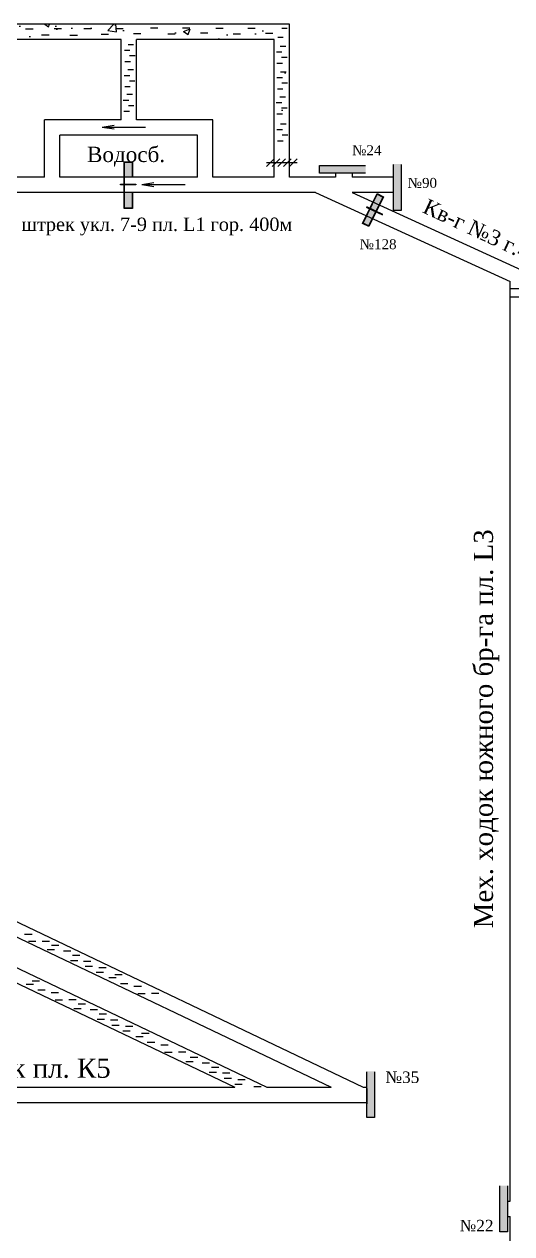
# Model space of a CAD drawing. Header units: millimetres. Extents: x -1382 to 289, y -482 to 459.
# Drawn here: x -187.9 to -60.4, y -255.2 to 60.9 of the extents above; entities that cross this region are included whole.
import ezdxf

# ---------------------------------------------------------------- set-up
doc = ezdxf.new("R2010")
doc.units = ezdxf.units.MM
for name, color, linetype in [('Двери', 7, 'Continuous'), ('Номера перемычек', 7, 'Continuous'), ('Перемычки', 7, 'Continuous'), ('Пожарные арки', 7, 'Continuous'), ('Струя', 7, 'Continuous')]:
    doc.layers.add(name, color=color, linetype=linetype)
doc.styles.get("Standard").update_dxf_attribs({"font": 'TIMES.TTF', "height": 10})

msp = doc.modelspace()

# ---------------------------------------------------------------- hatches: boundary and pattern name
h = msp.add_hatch()
h.set_pattern_fill('AR-CONC', scale=0.1, style=0)
h.paths.add_polyline_path([(-202.56, 56.89), (-202.56, 60.89), (-316.53, 60.89), (-316.53, 57.39), (-316.03, 56.89)])
h.paths.add_polyline_path([(-162.56, 56.89), (-158.56, 56.89), (-122.56, 56.89), (-122.56, 24.73), (-119.06, 24.73), (-118.56, 25.23), (-118.56, 60.89), (-198.56, 60.89), (-198.56, 56.89)])
h = msp.add_hatch(color=256)
h.paths.add_polyline_path([(-158.74, 19.08), (-161.66, 19.08), (-161.66, 18.91), (-158.74, 18.91)])
h.paths.add_polyline_path([(-161.76, 19.08), (-162.7, 19.08), (-162.7, 18.91), (-161.76, 18.91)])
h = msp.add_hatch(color=256)
h.paths.add_polyline_path([(-93.95, 15.79), (-95.63, 16.62), (-99.46, 8.84), (-97.77, 8.02)])
h.paths.add_polyline_path([(-94.12, 15.74), (-95.57, 16.45), (-99.29, 8.9), (-97.83, 8.18)], flags=16)
for points in [[(-98.41, 13.23), (-98.47, 13.09), (-96.36, 12.11), (-96.3, 12.24)], [(-94.23, 11.12), (-94.17, 11.25), (-96.21, 12.2), (-96.27, 12.07)]]:
    msp.add_hatch(color=256).paths.add_polyline_path(points)
at = {"layer": 'Двери'}
h = msp.add_hatch(color=256, dxfattribs=at)
h.paths.add_polyline_path([(-159.56, 20.86), (-159.56, 24.96), (-161.76, 24.96), (-161.76, 20.86), (-161.66, 20.86), (-161.66, 24.86), (-159.66, 24.86), (-159.66, 20.86)])
h.paths.add_polyline_path([(-161.66, 16.86), (-161.66, 20.86), (-161.76, 20.86), (-161.76, 16.86)])
h.paths.add_polyline_path([(-159.56, 12.76), (-159.56, 16.86), (-159.66, 16.86), (-159.66, 12.86), (-161.66, 12.86), (-161.66, 16.86), (-161.76, 16.86), (-161.76, 12.76)])
h = msp.add_hatch(color=3, dxfattribs=at)
h.paths.add_polyline_path([(-159.66, 24.86), (-161.66, 24.86), (-161.66, 20.86), (-159.66, 20.86)])
h.paths.add_polyline_path([(-161.66, 12.86), (-159.66, 12.86), (-159.66, 16.86), (-161.66, 16.86)])
at = {"layer": 'Перемычки'}
h = msp.add_hatch(color=256, dxfattribs=at)
h.paths.add_polyline_path([(-110.77, 21.85), (-106.67, 21.85), (-106.67, 21.95), (-110.67, 21.95), (-110.67, 23.95), (-106.67, 23.95), (-106.67, 24.05), (-110.77, 24.05)])
h.paths.add_polyline_path([(-106.67, 21.95), (-106.67, 21.85), (-98.57, 21.84), (-98.57, 24.04), (-106.67, 24.05), (-106.67, 23.95), (-98.67, 23.94), (-98.67, 21.94)])
h = msp.add_hatch(color=3, dxfattribs=at)
h.paths.add_polyline_path([(-110.67, 23.95), (-110.67, 21.95), (-106.67, 21.95), (-106.67, 23.95)])
h.paths.add_polyline_path([(-102.67, 21.94), (-102.67, 23.94), (-106.67, 23.95), (-106.67, 21.95)])
h.paths.add_polyline_path([(-102.67, 21.94), (-98.67, 21.94), (-98.67, 23.94), (-102.67, 23.94)])
h = msp.add_hatch(color=256, dxfattribs=at)
h.paths.add_polyline_path([(-89.26, 12.14), (-89.26, 16.24), (-89.36, 16.24), (-89.36, 12.24), (-91.36, 12.24), (-91.36, 16.24), (-91.46, 16.24), (-91.46, 12.14)])
h.paths.add_polyline_path([(-89.36, 16.24), (-89.26, 16.24), (-89.26, 24.34), (-91.46, 24.34), (-91.46, 16.24), (-91.36, 16.24), (-91.36, 24.24), (-89.36, 24.24)])
h = msp.add_hatch(color=3, dxfattribs=at)
h.paths.add_polyline_path([(-91.36, 12.24), (-89.36, 12.24), (-89.36, 16.24), (-91.36, 16.24)])
h.paths.add_polyline_path([(-89.36, 20.24), (-91.36, 20.24), (-91.36, 16.24), (-89.36, 16.24)])
h.paths.add_polyline_path([(-89.36, 20.24), (-89.36, 24.24), (-91.36, 24.24), (-91.36, 20.24)])
msp.add_hatch(color=3, dxfattribs=at).paths.add_polyline_path([(-99.29, 8.9), (-97.83, 8.18), (-94.12, 15.74), (-95.57, 16.45)])
h = msp.add_hatch(color=256, dxfattribs=at)
h.paths.add_polyline_path([(-96.19, -224.9), (-96.19, -220.8), (-96.29, -220.8), (-96.29, -224.8), (-98.29, -224.8), (-98.29, -220.8), (-98.39, -220.8), (-98.39, -224.9)])
h.paths.add_polyline_path([(-96.29, -220.8), (-96.19, -220.8), (-96.19, -212.7), (-98.39, -212.7), (-98.39, -220.8), (-98.29, -220.8), (-98.29, -212.8), (-96.29, -212.8)])
h = msp.add_hatch(color=3, dxfattribs=at)
h.paths.add_polyline_path([(-98.29, -224.8), (-96.29, -224.8), (-96.29, -220.8), (-98.29, -220.8)])
h.paths.add_polyline_path([(-96.29, -216.8), (-98.29, -216.8), (-98.29, -220.8), (-96.29, -220.8)])
h.paths.add_polyline_path([(-96.29, -216.8), (-96.29, -212.8), (-98.29, -212.8), (-98.29, -216.8)])
h = msp.add_hatch(color=256, dxfattribs=at)
h.paths.add_polyline_path([(-61.41, -254.74), (-61.41, -250.64), (-61.51, -250.64), (-61.51, -254.64), (-63.51, -254.64), (-63.51, -250.64), (-63.61, -250.64), (-63.61, -254.74)])
h.paths.add_polyline_path([(-61.51, -250.64), (-61.41, -250.64), (-61.41, -242.54), (-63.61, -242.54), (-63.61, -250.64), (-63.51, -250.64), (-63.51, -242.64), (-61.51, -242.64)])
h = msp.add_hatch(color=3, dxfattribs=at)
h.paths.add_polyline_path([(-63.51, -254.64), (-61.51, -254.64), (-61.51, -250.64), (-63.51, -250.64)])
h.paths.add_polyline_path([(-61.51, -246.64), (-63.51, -246.64), (-63.51, -250.64), (-61.51, -250.64)])
h.paths.add_polyline_path([(-61.51, -246.64), (-61.51, -242.64), (-63.51, -242.64), (-63.51, -246.64)])

# ---------------------------------------------------------------- linework, layer by layer
for p, q in [((-118.56, 60.89), (-198.56, 60.89)), ((-118.56, 20.89), (-118.56, 60.89)), ((-162.56, 56.89), (-198.56, 56.89)), ((-187.52, 59.7), (-185.59, 59.7)), ((-183.34, 58.08), (-181.41, 58.08)), ((-180.08, 59.75), (-178.16, 59.75)), ((-175.92, 58.01), (-173.99, 58.01)), ((-172.34, 59.8), (-170.41, 59.8)), ((-167.8, 58.25), (-165.87, 58.25)), ((-163.98, 59.8), (-162.06, 59.8)), ((-162.56, 35.89), (-162.56, 56.89)), ((-159.3, 58.48), (-157.38, 58.48)), ((-122.56, 56.89), (-158.56, 56.89)), ((-158.56, 35.89), (-158.56, 56.89)), ((-154.85, 59.96), (-152.92, 59.96)), ((-150.31, 58.41), (-148.39, 58.41)), ((-146.5, 59.96), (-144.57, 59.96)), ((-141.82, 58.64), (-139.89, 58.64)), ((-137.81, 59.89), (-135.89, 59.89)), ((-133.28, 58.34), (-131.35, 58.34)), ((-129.46, 59.89), (-127.53, 59.89)), ((-124.78, 58.58), (-122.85, 58.58)), ((-122.56, 20.89), (-122.56, 56.89)), ((-121.62, 57.52), (-120.16, 57.52)), ((-120.56, 59.89), (-119.1, 59.89)), ((-161.7, 54.11), (-160.24, 54.11)), ((-160.75, 55.62), (-159.29, 55.62)), ((-120.99, 55.19), (-119.53, 55.19)), ((-161.55, 51.18), (-160.09, 51.18)), ((-160.34, 52.71), (-158.88, 52.71)), ((-121.95, 53.68), (-120.49, 53.68)), ((-121.8, 50.75), (-120.34, 50.75)), ((-120.59, 52.28), (-119.13, 52.28)), ((-161.76, 47.51), (-160.3, 47.51)), ((-160.81, 49.02), (-159.35, 49.02)), ((-120.9, 48.46), (-119.43, 48.46)), ((-161.61, 44.58), (-160.15, 44.58)), ((-160.4, 46.11), (-158.94, 46.11)), ((-121.85, 46.95), (-120.39, 46.95)), ((-120.49, 45.55), (-119.03, 45.55)), ((-161.06, 42.59), (-159.6, 42.59)), ((-121.7, 44.02), (-120.24, 44.02)), ((-121.04, 41.9), (-119.58, 41.9)), ((-162.01, 41.08), (-160.55, 41.08)), ((-161.87, 38.15), (-160.4, 38.15)), ((-160.65, 39.68), (-159.19, 39.68)), ((-121.99, 40.4), (-120.53, 40.4)), ((-120.63, 39), (-119.17, 39)), ((-182.56, 20.89), (-182.56, 35.89)), ((-162.56, 35.89), (-182.56, 35.89)), ((-138.56, 35.89), (-158.56, 35.89)), ((-138.56, 20.89), (-138.56, 35.89)), ((-121.84, 37.47), (-120.38, 37.47)), ((-120.86, 34.86), (-119.4, 34.86)), ((-178.56, 20.89), (-178.56, 31.89)), ((-142.56, 31.89), (-178.56, 31.89)), ((-142.56, 20.89), (-142.56, 31.89)), ((-121.81, 33.36), (-120.35, 33.36)), ((-120.45, 31.95), (-118.99, 31.95)), ((-121.67, 30.43), (-120.2, 30.43)), ((-182.56, 20.89), (-198.56, 20.89)), ((-142.56, 20.89), (-178.56, 20.89)), ((-122.56, 20.89), (-138.56, 20.89)), ((-106.5, 20.89), (-118.56, 20.89)), ((-106.5, 21.95), (-106.5, 20.89)), ((-102.13, 21.94), (-102.13, 20.89)), ((-91.36, 20.89), (-102.13, 20.89)), ((-111.77, 16.89), (-207.43, 16.89)), ((-111.77, 16.89), (-60.81, -6.36)), ((-102.13, 16.89), (-56.81, -3.79)), ((-91.36, 16.89), (-102.13, 16.89)), ((-60.81, -48.63), (-60.81, -6.36)), ((-60.81, -70.07), (-60.81, -48.62)), ((-60.81, -246.64), (-60.81, -70.07)), ((-280.37, -146.48), (-132.82, -216.86)), ((-228.98, -166.99), (-124.43, -216.86)), ((-211.63, -167.27), (-107.65, -216.86)), ((-202.95, -167.41), (-99.27, -216.86)), ((-187.78, -176.83), (-185.85, -176.83)), ((-186.77, -178.72), (-184.84, -178.72)), ((-183.19, -178.65), (-181.26, -178.65)), ((-180.76, -179.75), (-178.83, -179.75)), ((-181.91, -180.9), (-179.98, -180.9)), ((-177.65, -181.24), (-175.72, -181.24)), ((-175.26, -182.35), (-173.34, -182.35)), ((-175.8, -183.7), (-173.88, -183.7)), ((-172.36, -183.9), (-170.43, -183.9)), ((-171.95, -185.25), (-170.03, -185.25)), ((-168.37, -185.59), (-166.45, -185.59)), ((-185.82, -189.08), (-183.89, -189.08)), ((-169.12, -186.8), (-167.19, -186.8)), ((-165.74, -188.22), (-163.81, -188.22)), ((-164.18, -187.41), (-162.26, -187.41)), ((-187.37, -189.89), (-185.45, -189.89)), ((-184.33, -191.37), (-182.41, -191.37)), ((-180.82, -192.11), (-178.9, -192.11)), ((-162.7, -189.71), (-160.77, -189.71)), ((-159.19, -190.45), (-157.26, -190.45)), ((-158.17, -192.34), (-156.25, -192.34)), ((-154.59, -192.27), (-152.67, -192.27)), ((-179.81, -194), (-177.88, -194)), ((-176.23, -193.94), (-174.3, -193.94)), ((-173.76, -195.1), (-171.83, -195.1)), ((-174.91, -196.24), (-172.98, -196.24)), ((-170.65, -196.58), (-168.73, -196.58)), ((-168.81, -199.05), (-166.88, -199.05)), ((-168.27, -197.7), (-166.34, -197.7)), ((-165.36, -199.25), (-163.43, -199.25)), ((-164.96, -200.6), (-163.03, -200.6)), ((-162.12, -202.15), (-160.19, -202.15)), ((-161.38, -200.94), (-159.45, -200.94)), ((-158.74, -203.57), (-156.81, -203.57)), ((-157.19, -202.76), (-155.26, -202.76)), ((-155.7, -205.05), (-153.77, -205.05)), ((-152.19, -205.8), (-150.26, -205.8)), ((-151.17, -207.69), (-149.25, -207.69)), ((-147.59, -207.62), (-145.67, -207.62)), ((-145.6, -210.11), (-143.68, -210.11)), ((-144.46, -208.97), (-142.53, -208.97)), ((-141.35, -210.45), (-139.42, -210.45)), ((-138.96, -211.57), (-137.04, -211.57)), ((-139.5, -212.92), (-137.58, -212.92)), ((-136.06, -213.12), (-134.13, -213.12)), ((-135.65, -214.47), (-133.73, -214.47)), ((-132.07, -214.81), (-130.14, -214.81)), ((-273.22, -216.82), (-132.82, -216.86)), ((-132.81, -216.02), (-130.89, -216.02)), ((-127.88, -216.63), (-125.96, -216.63)), ((-124.43, -216.86), (-107.65, -216.86)), ((-99.27, -216.86), (-98.29, -216.86)), ((-98.29, -217.21), (-98.29, -221.21)), ((-307.67, -220.86), (-98.29, -220.86)), ((-98.29, -221.21), (-98.29, -221.21)), ((-61.51, -246.64), (-60.81, -246.64)), ((-61.51, -250.64), (-60.81, -250.64)), ((-60.81, -338.59), (-60.81, -250.64))]:
    msp.add_line(p, q)
at = {"color": 7}
for points in [[(-124.56, 23.73), (-122.56, 25.73)], [(-123.06, 23.73), (-121.06, 25.73)], [(-121.56, 23.73), (-119.56, 25.73)], [(-120.06, 23.73), (-118.06, 25.73)], [(-118.56, 23.73), (-116.56, 25.73)], [(-124.56, 24.73), (-116.56, 24.73)]]:
    msp.add_lwpolyline(points, dxfattribs=at)
for points in [[(-162.7, 19.08), (-158.74, 19.08), (-158.74, 18.91), (-162.7, 18.91)], [(-93.95, 15.79), (-97.77, 8.02), (-99.46, 8.84), (-95.63, 16.62)], [(-94.12, 15.74), (-97.83, 8.18), (-99.29, 8.9), (-95.57, 16.45)]]:
    msp.add_lwpolyline(points, close=True)
at = {"layer": 'Двери'}
for p, q in [((-98.46, 13.09), (-94.23, 11.12)), ((-98.41, 13.23), (-94.17, 11.25))]:
    msp.add_line(p, q, dxfattribs=at)
for points in [[(-159.56, 16.86), (-159.56, 12.76), (-161.76, 12.76), (-161.76, 24.96), (-159.56, 24.96), (-159.56, 20.86)], [(-159.66, 16.86), (-159.66, 12.86), (-161.66, 12.86), (-161.66, 24.86), (-159.66, 24.86), (-159.66, 20.86)]]:
    msp.add_lwpolyline(points, dxfattribs=at)
at = {"layer": 'Перемычки'}
for points in [[(-98.67, 21.94), (-110.67, 21.95), (-110.67, 23.95), (-98.67, 23.94)], [(-89.36, 24.24), (-89.36, 12.24), (-91.36, 12.24), (-91.36, 24.24)], [(-96.29, -212.8), (-96.29, -224.8), (-98.29, -224.8), (-98.29, -212.8)], [(-61.51, -242.64), (-61.51, -254.64), (-63.51, -254.64), (-63.51, -242.64)]]:
    msp.add_lwpolyline(points, dxfattribs=at)
at = {"layer": 'Пожарные арки', "color": 1}
for p, q in [((-60.81, -8.16), (-56.81, -8.16)), ((-60.81, -10.3), (-56.81, -10.3))]:
    msp.add_line(p, q, dxfattribs=at)
at = {"layer": 'Струя', "color": 1}
for p, q in [((-167.51, 34.03), (-164.4, 34.55)), ((-167.51, 34.03), (-156.21, 34.03)), ((-167.51, 34.03), (-164.4, 33.51)), ((-157.15, 18.97), (-154.04, 19.49)), ((-157.15, 18.97), (-145.84, 18.97)), ((-157.15, 18.97), (-154.04, 18.45))]:
    msp.add_line(p, q, dxfattribs=at)

# ---------------------------------------------------------------- texts
for s, height, p in [('Водосб.', 4, (-171.47, 24.87)), ('4 сев. откат. штрек укл. 7-9 пл. L1 гор. 400м', 3.5, (-217.22, 6.86)), ('Водоспускной штрек пл. К5', 5, (-255.85, -214.38))]:
    msp.add_text(s, height=height).set_placement(p)
for s, height, rotation, p in [('Кв-г №3 г.400м', 4, 335, (-84.01, 11.81)), ('Мех. ходок южного бр-га пл. L3', 5, 90, (-65.33, -175.32))]:
    msp.add_text(s, height=height, rotation=rotation).set_placement(p)
at = {"layer": 'Номера перемычек'}
for s, height, p in [('№24', 2.6, (-102.15, 26.66)), ('№90', 2.6, (-87.63, 18.13)), ('№128', 2.6, (-100.18, 2.11)), ('№35', 3, (-93.43, -215.74)), ('№22', 3, (-74.03, -254.5))]:
    msp.add_text(s, height=height, dxfattribs=at).set_placement(p)

doc.saveas('drawing.dxf')
